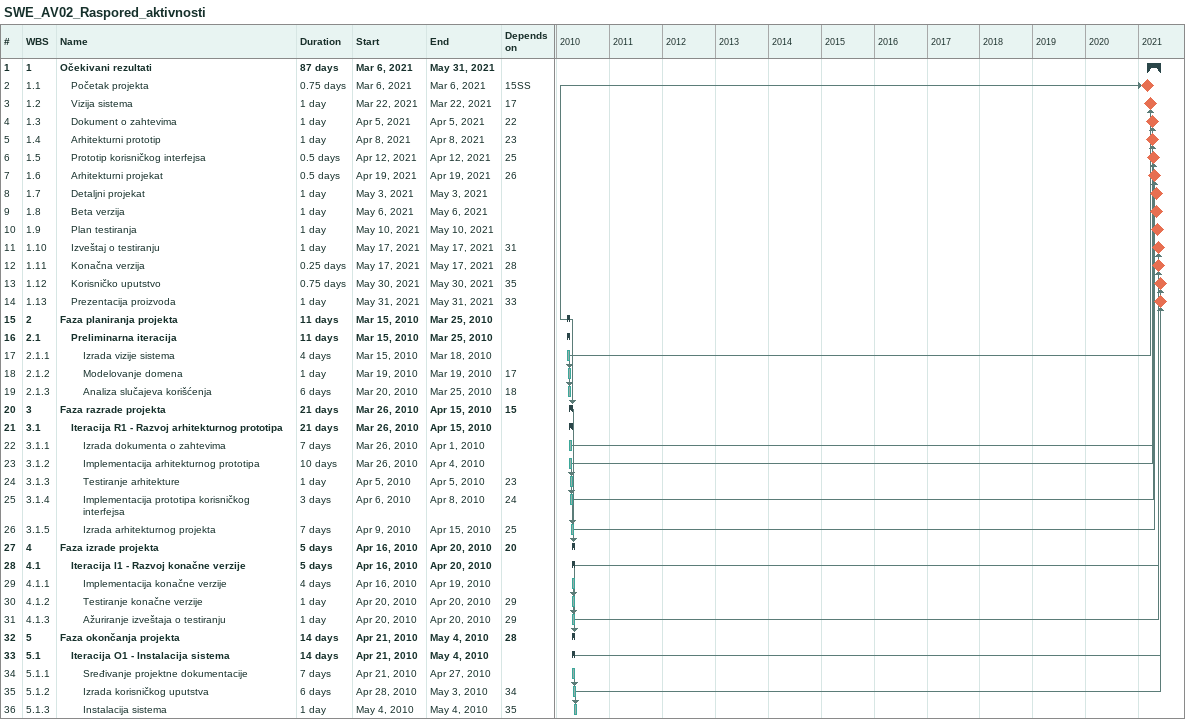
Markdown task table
SWE_AV02_Raspored_aktivnosti

| ID | WBS | Task | Duration | Start | Finish | Predecessors |
|---|---|---|---|---|---|---|
| 1 | 1 | **Očekivani rezultati** | 87d | 2021-03-06 | 2021-05-31 |  |
| 2 | 1.1 | Početak projekta | 0.75d | 2021-03-06 | 2021-03-06 | 15SS |
| 3 | 1.2 | Vizija sistema | 1d | 2021-03-22 | 2021-03-22 | 17 |
| 4 | 1.3 | Dokument o zahtevima | 1d | 2021-04-05 | 2021-04-05 | 22 |
| 5 | 1.4 | Arhitekturni prototip | 1d | 2021-04-08 | 2021-04-08 | 23 |
| 6 | 1.5 | Prototip korisničkog interfejsa | 0.5d | 2021-04-12 | 2021-04-12 | 25 |
| 7 | 1.6 | Arhitekturni projekat | 0.5d | 2021-04-19 | 2021-04-19 | 26 |
| 8 | 1.7 | Detaljni projekat | 1d | 2021-05-03 | 2021-05-03 |  |
| 9 | 1.8 | Beta verzija | 1d | 2021-05-06 | 2021-05-06 |  |
| 10 | 1.9 | Plan testiranja | 1d | 2021-05-10 | 2021-05-10 |  |
| 11 | 1.10 | Izveštaj o testiranju | 1d | 2021-05-17 | 2021-05-17 | 31 |
| 12 | 1.11 | Konačna verzija | 0.25d | 2021-05-17 | 2021-05-17 | 28 |
| 13 | 1.12 | Korisničko uputstvo | 0.75d | 2021-05-30 | 2021-05-30 | 35 |
| 14 | 1.13 | Prezentacija proizvoda | 1d | 2021-05-31 | 2021-05-31 | 33 |
| 15 | 2 | **Faza planiranja projekta** | 11d | 2010-03-15 | 2010-03-25 |  |
| 16 | 2.1 | **Preliminarna iteracija** | 11d | 2010-03-15 | 2010-03-25 |  |
| 17 | 2.1.1 | Izrada vizije sistema | 4d | 2010-03-15 | 2010-03-18 |  |
| 18 | 2.1.2 | Modelovanje domena | 1d | 2010-03-19 | 2010-03-19 | 17 |
| 19 | 2.1.3 | Analiza slučajeva korišćenja | 6d | 2010-03-20 | 2010-03-25 | 18 |
| 20 | 3 | **Faza razrade projekta** | 21d | 2010-03-26 | 2010-04-15 | 15 |
| 21 | 3.1 | **Iteracija R1 - Razvoj arhitekturnog prototipa** | 21d | 2010-03-26 | 2010-04-15 |  |
| 22 | 3.1.1 | Izrada dokumenta o zahtevima | 7d | 2010-03-26 | 2010-04-01 |  |
| 23 | 3.1.2 | Implementacija arhitekturnog prototipa | 10d | 2010-03-26 | 2010-04-04 |  |
| 24 | 3.1.3 | Testiranje arhitekture | 1d | 2010-04-05 | 2010-04-05 | 23 |
| 25 | 3.1.4 | Implementacija prototipa korisničkog interfejsa | 3d | 2010-04-06 | 2010-04-08 | 24 |
| 26 | 3.1.5 | Izrada arhitekturnog projekta | 7d | 2010-04-09 | 2010-04-15 | 25 |
| 27 | 4 | **Faza izrade projekta** | 5d | 2010-04-16 | 2010-04-20 | 20 |
| 28 | 4.1 | **Iteracija I1 - Razvoj konačne verzije** | 5d | 2010-04-16 | 2010-04-20 |  |
| 29 | 4.1.1 | Implementacija konačne verzije | 4d | 2010-04-16 | 2010-04-19 |  |
| 30 | 4.1.2 | Testiranje konačne verzije | 1d | 2010-04-20 | 2010-04-20 | 29 |
| 31 | 4.1.3 | Ažuriranje izveštaja o testiranju | 1d | 2010-04-20 | 2010-04-20 | 29 |
| 32 | 5 | **Faza okončanja projekta** | 14d | 2010-04-21 | 2010-05-04 | 28 |
| 33 | 5.1 | **Iteracija O1 - Instalacija sistema** | 14d | 2010-04-21 | 2010-05-04 |  |
| 34 | 5.1.1 | Sređivanje projektne dokumentacije | 7d | 2010-04-21 | 2010-04-27 |  |
| 35 | 5.1.2 | Izrada korisničkog uputstva | 6d | 2010-04-28 | 2010-05-03 | 34 |
| 36 | 5.1.3 | Instalacija sistema | 1d | 2010-05-04 | 2010-05-04 | 35 |
